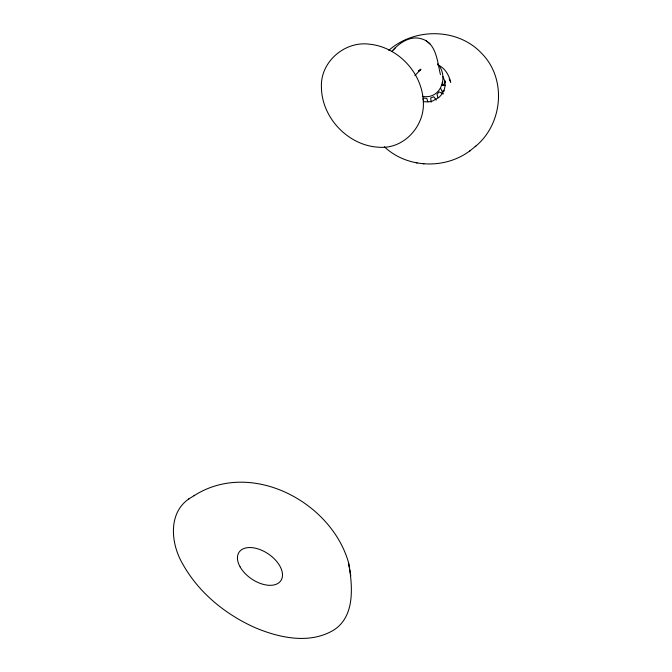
<?xml version="1.0" encoding="UTF-8"?>
<svg xmlns="http://www.w3.org/2000/svg" width="672" height="672" viewBox="0 0 672 672"><rect width="100%" height="100%" fill="white"/><g stroke="black" fill="none" stroke-linecap="round" stroke-linejoin="round"><path stroke-width="1.01" d="M441.949 93.584L442.907 90.846M422.94 99.154L423.587 98.045L426.846 98.456L427.829 101.825M414.893 75.608L420.983 69.199L418.387 71.182L420.344 70.106L418.816 70.636M393.254 49.946C400.008 42.462 410.231 35.784 420.706 38.623C436.649 42.336 437.304 62.135 440.471 74.684M391.65 51.568L395.279 47.88M441.244 85.226L445.267 85.126M475.196 146.614L475.852 146.076C502.925 123.572 506.873 78.464 481.496 53.214C457.682 27.812 414.473 27.594 388.819 50.358M189.386 498.565C167.681 512.954 170.881 543.841 182.566 563.716C198.374 592.351 224.952 614.048 254.503 627.404C279.25 637.963 310.372 644.801 334.648 629.496C353.9 616.216 352.598 589.764 349.692 569.302M384.292 146.698C407.123 168.462 445.427 169.546 470.274 150.553M469.762 150.973L475.852 146.076M193.964 495.76C250.765 459.22 331.204 501.547 348.524 562.556L350.792 575.812M188.647 499.01L194.687 495.314M423.528 101.724L429.064 101.85L432.701 101.002L439.135 97.247L441.655 94.5L444.234 89.628L445.049 86.092L444.822 80.732L445.284 82.858M416.312 162.809L417.144 162.926M423.293 163.758L423.914 163.842M422.377 96.323C441.109 99.977 449.014 76.188 437.682 63.874M443.797 90.762L444.461 91.014M437.564 64.806C444.864 67.704 448.98 74.987 450.727 82.303L449.173 78.792M442.798 93.727L439.076 91.871L436.96 94.433L438.077 97.742M426.04 40.74L427.636 42.025M428.442 42.647L430.013 43.915M442.168 82.807L443.587 85.369M436.246 100.162L433.801 96.726L430.702 97.961L431.122 102.203M443.016 76.658L444.914 81.539L444.503 83L444.284 82.076M443.293 93.988L440.689 88.41M442.924 84.286L443.125 85.168M348.524 562.556L349.566 568.697M423.276 100.976C425.376 125.362 404.284 149.293 379.21 147.252C348.457 145.95 321.695 117.894 321.418 87.184C320.174 61.933 344.778 40.799 369.457 44.192C397.883 46.998 421.865 72.509 423.276 100.976M240.139 566.933A25.276 15.036 34.3 0 0 279.166 582.532A25.276 15.036 34.3 0 0 260.618 549.822A25.276 15.036 34.3 0 0 240.139 566.933"/></g></svg>
